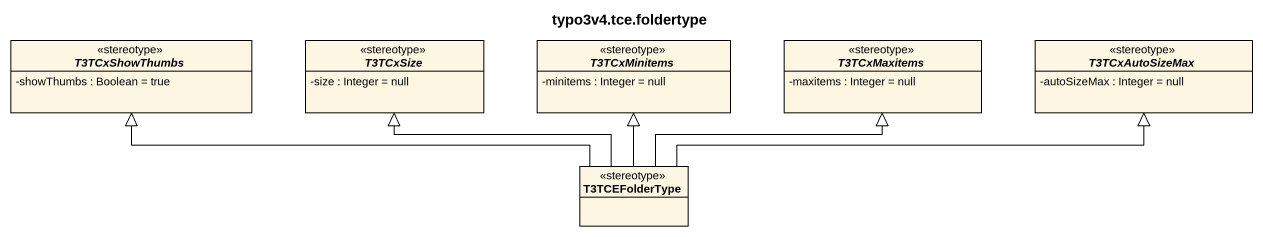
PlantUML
@startuml
title typo3v4.tce.foldertype
hide circle
hide empty members
skinparam classAttributeIconSize 0
abstract class T3TCxShowThumbs <<stereotype>> {
  -showThumbs : Boolean = true
}
abstract class T3TCxSize <<stereotype>> {
  -size : Integer = null
}
abstract class T3TCxMinitems <<stereotype>> {
  -minitems : Integer = null
}
abstract class T3TCxMaxitems <<stereotype>> {
  -maxitems : Integer = null
}
abstract class T3TCxAutoSizeMax <<stereotype>> {
  -autoSizeMax : Integer = null
}
class T3TCEFolderType <<stereotype>>
T3TCEFolderType -left-|> T3TCxShowThumbs
T3TCEFolderType -left-|> T3TCxSize
T3TCEFolderType -up-|> T3TCxMinitems
T3TCEFolderType -right-|> T3TCxMaxitems
T3TCEFolderType -right-|> T3TCxAutoSizeMax
@enduml
